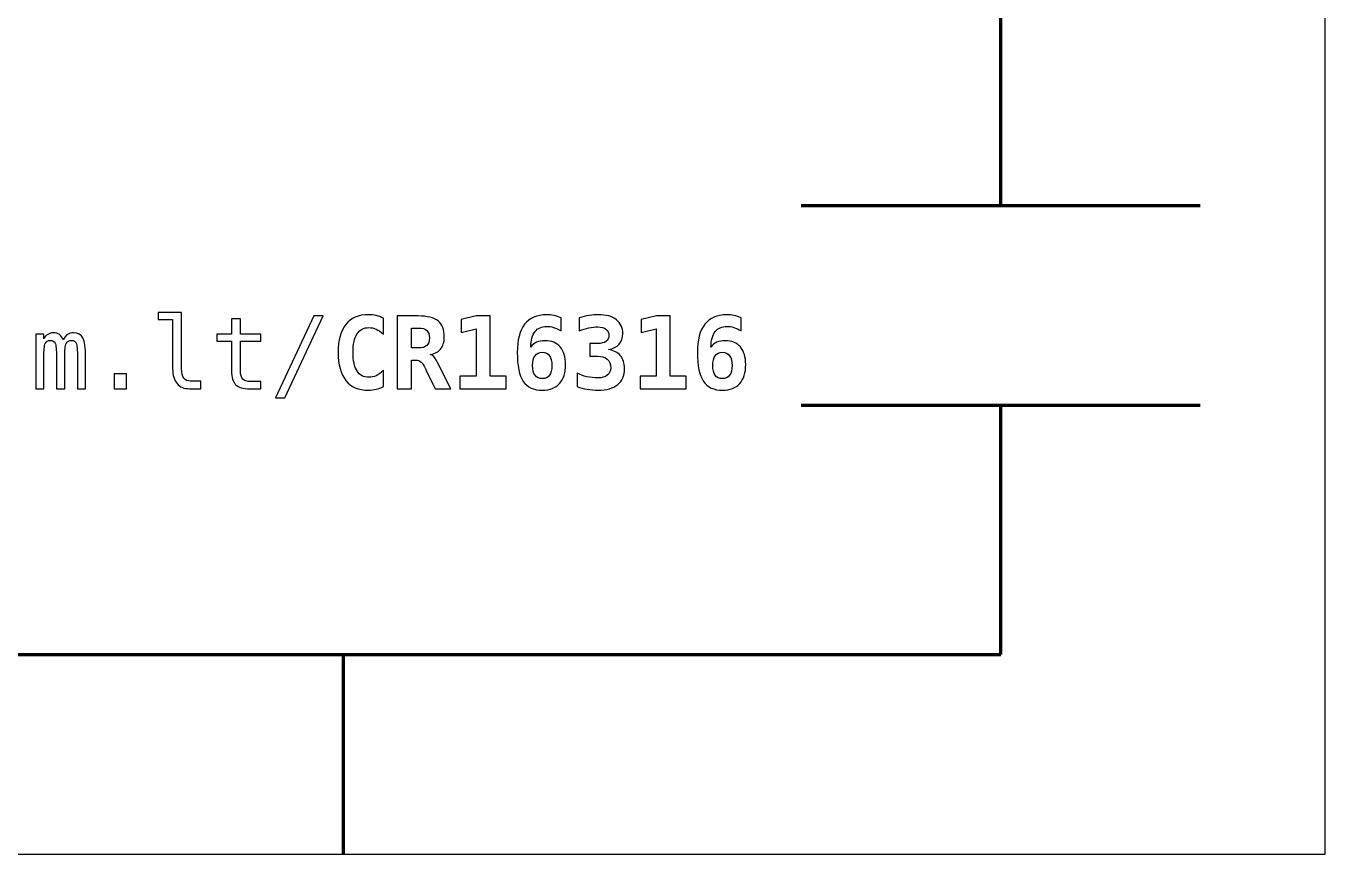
# Model space of a CAD drawing. Header units: centimetres. Extents: x -11.5 to -9.5, y -15.85 to -13.85.
# Drawn here: x -10.802 to -9.5, y -15.85 to -15.02 of the extents above; entities that cross this region are included whole.
import ezdxf

# ---------------------------------------------------------------- set-up
doc = ezdxf.new("R2010")
doc.units = ezdxf.units.CM
doc.header["$MEASUREMENT"] = 0
doc.layers.add('Layer 1', color=7, linetype='Continuous')

msp = doc.modelspace()

# ---------------------------------------------------------------- linework, layer by layer
at = {"layer": 'Layer 1', "color": 7}
msp.add_open_spline([(-11.5, -13.85), (-11.5, -13.85), (-9.5, -13.85), (-9.5, -13.85), (-9.5, -13.85), (-9.5, -13.85), (-9.5, -15.85), (-9.5, -15.85), (-9.5, -15.85), (-9.5, -15.85), (-11.5, -15.85), (-11.5, -15.85), (-11.5, -15.85), (-11.5, -15.85), (-11.5, -13.85), (-11.5, -13.85)], degree=3, knots=[0, 0, 0, 0, 0.25, 0.25, 0.25, 0.25, 0.5, 0.5, 0.5, 0.5, 0.75, 0.75, 0.75, 0.75, 1, 1, 1, 1], dxfattribs=at)
at = {"layer": 'Layer 1', "color": 250, "lineweight": 106}
for points in [[(-9.825, -15.19998), (-9.825, -15.19998), (-9.82502, -14.84999), (-9.82502, -14.84999)], [(-10.025, -15.19998), (-10.025, -15.19998), (-9.625, -15.19998), (-9.625, -15.19998)], [(-10.025, -15.39998), (-10.025, -15.39998), (-9.625, -15.39998), (-9.625, -15.39998)], [(-9.825, -15.64998), (-9.825, -15.64998), (-9.82502, -15.39999), (-9.82502, -15.39999)], [(-11.175, -15.64998), (-11.175, -15.64998), (-9.82501, -15.64998), (-9.82501, -15.64998)], [(-10.48407, -15.85), (-10.48407, -15.85), (-10.48407, -15.64998), (-10.48407, -15.64998)]]:
    msp.add_open_spline(points, degree=3, dxfattribs=at)
at = {"layer": 'Layer 1', "color": 250}
for points, knots in [([(-10.64619, -15.3638), (-10.64619, -15.36784), (-10.64545, -15.37087), (-10.64397, -15.37292), (-10.64397, -15.37292), (-10.64249, -15.37497), (-10.6403, -15.376), (-10.6374, -15.376), (-10.6374, -15.376), (-10.6374, -15.376), (-10.6269, -15.376), (-10.6269, -15.376), (-10.6269, -15.376), (-10.6269, -15.376), (-10.6269, -15.38362), (-10.6269, -15.38362), (-10.6269, -15.38362), (-10.6269, -15.38362), (-10.63827, -15.38362), (-10.63827, -15.38362), (-10.63827, -15.38362), (-10.64365, -15.38362), (-10.6478, -15.38189), (-10.65075, -15.37844), (-10.65075, -15.37844), (-10.6537, -15.37499), (-10.65517, -15.3701), (-10.65517, -15.3638), (-10.65517, -15.3638), (-10.65517, -15.3638), (-10.65517, -15.31413), (-10.65517, -15.31413), (-10.65517, -15.31413), (-10.65517, -15.31413), (-10.66957, -15.31413), (-10.66957, -15.31413), (-10.66957, -15.31413), (-10.66957, -15.31413), (-10.66957, -15.3071), (-10.66957, -15.3071), (-10.66957, -15.3071), (-10.66957, -15.3071), (-10.64619, -15.3071), (-10.64619, -15.3071), (-10.64619, -15.3071), (-10.64619, -15.3071), (-10.64619, -15.3638), (-10.64619, -15.3638)], [0, 0, 0, 0, 0.0833333, 0.0833333, 0.0833333, 0.0833333, 0.1666667, 0.1666667, 0.1666667, 0.1666667, 0.25, 0.25, 0.25, 0.25, 0.3333333, 0.3333333, 0.3333333, 0.3333333, 0.4166667, 0.4166667, 0.4166667, 0.4166667, 0.5, 0.5, 0.5, 0.5, 0.5833333, 0.5833333, 0.5833333, 0.5833333, 0.6666667, 0.6666667, 0.6666667, 0.6666667, 0.75, 0.75, 0.75, 0.75, 0.8333333, 0.8333333, 0.8333333, 0.8333333, 0.9166667, 0.9166667, 0.9166667, 0.9166667, 1, 1, 1, 1]), ([(-10.58719, -15.3134), (-10.58719, -15.3134), (-10.58719, -15.32893), (-10.58719, -15.32893), (-10.58719, -15.32893), (-10.58719, -15.32893), (-10.56677, -15.32893), (-10.56677, -15.32893), (-10.56677, -15.32893), (-10.56677, -15.32893), (-10.56677, -15.33592), (-10.56677, -15.33592), (-10.56677, -15.33592), (-10.56677, -15.33592), (-10.58719, -15.33592), (-10.58719, -15.33592), (-10.58719, -15.33592), (-10.58719, -15.33592), (-10.58719, -15.3656), (-10.58719, -15.3656), (-10.58719, -15.3656), (-10.58719, -15.36964), (-10.58643, -15.37245), (-10.58489, -15.37404), (-10.58489, -15.37404), (-10.58336, -15.37564), (-10.58069, -15.37644), (-10.57689, -15.37644), (-10.57689, -15.37644), (-10.57689, -15.37644), (-10.56677, -15.37644), (-10.56677, -15.37644), (-10.56677, -15.37644), (-10.56677, -15.37644), (-10.56677, -15.38362), (-10.56677, -15.38362), (-10.56677, -15.38362), (-10.56677, -15.38362), (-10.57776, -15.38362), (-10.57776, -15.38362), (-10.57776, -15.38362), (-10.58451, -15.38362), (-10.58926, -15.38227), (-10.59203, -15.37957), (-10.59203, -15.37957), (-10.59479, -15.37687), (-10.59618, -15.3722), (-10.59618, -15.3656), (-10.59618, -15.3656), (-10.59618, -15.3656), (-10.59618, -15.33592), (-10.59618, -15.33592), (-10.59618, -15.33592), (-10.59618, -15.33592), (-10.61078, -15.33592), (-10.61078, -15.33592), (-10.61078, -15.33592), (-10.61078, -15.33592), (-10.61078, -15.32893), (-10.61078, -15.32893), (-10.61078, -15.32893), (-10.61078, -15.32893), (-10.59618, -15.32893), (-10.59618, -15.32893), (-10.59618, -15.32893), (-10.59618, -15.32893), (-10.59618, -15.3134), (-10.59618, -15.3134), (-10.59618, -15.3134), (-10.59618, -15.3134), (-10.58719, -15.3134), (-10.58719, -15.3134)], [0, 0, 0, 0, 0.0555556, 0.0555556, 0.0555556, 0.0555556, 0.1111111, 0.1111111, 0.1111111, 0.1111111, 0.1666667, 0.1666667, 0.1666667, 0.1666667, 0.2222222, 0.2222222, 0.2222222, 0.2222222, 0.2777778, 0.2777778, 0.2777778, 0.2777778, 0.3333333, 0.3333333, 0.3333333, 0.3333333, 0.3888889, 0.3888889, 0.3888889, 0.3888889, 0.4444444, 0.4444444, 0.4444444, 0.4444444, 0.5, 0.5, 0.5, 0.5, 0.5555556, 0.5555556, 0.5555556, 0.5555556, 0.6111111, 0.6111111, 0.6111111, 0.6111111, 0.6666667, 0.6666667, 0.6666667, 0.6666667, 0.7222222, 0.7222222, 0.7222222, 0.7222222, 0.7777778, 0.7777778, 0.7777778, 0.7777778, 0.8333333, 0.8333333, 0.8333333, 0.8333333, 0.8888889, 0.8888889, 0.8888889, 0.8888889, 0.9444444, 0.9444444, 0.9444444, 0.9444444, 1, 1, 1, 1]), ([(-10.51355, -15.31071), (-10.51355, -15.31071), (-10.50426, -15.31071), (-10.50426, -15.31071), (-10.50426, -15.31071), (-10.50426, -15.31071), (-10.54265, -15.3929), (-10.54265, -15.3929), (-10.54265, -15.3929), (-10.54265, -15.3929), (-10.55199, -15.3929), (-10.55199, -15.3929), (-10.55199, -15.3929), (-10.55199, -15.3929), (-10.51355, -15.31071), (-10.51355, -15.31071)], [0, 0, 0, 0, 0.25, 0.25, 0.25, 0.25, 0.5, 0.5, 0.5, 0.5, 0.75, 0.75, 0.75, 0.75, 1, 1, 1, 1]), ([(-10.44397, -15.38152), (-10.44625, -15.38269), (-10.44864, -15.38357), (-10.45116, -15.38415), (-10.45116, -15.38415), (-10.45366, -15.38474), (-10.45629, -15.38504), (-10.45906, -15.38504), (-10.45906, -15.38504), (-10.46889, -15.38504), (-10.47641, -15.3818), (-10.48158, -15.37532), (-10.48158, -15.37532), (-10.48676, -15.36884), (-10.48934, -15.35948), (-10.48934, -15.34723), (-10.48934, -15.34723), (-10.48934, -15.33497), (-10.48676, -15.3256), (-10.48158, -15.31911), (-10.48158, -15.31911), (-10.47641, -15.31263), (-10.46889, -15.3094), (-10.45906, -15.3094), (-10.45906, -15.3094), (-10.45629, -15.3094), (-10.45364, -15.3097), (-10.45111, -15.31028), (-10.45111, -15.31028), (-10.44856, -15.31086), (-10.44619, -15.31175), (-10.44397, -15.31291), (-10.44397, -15.31291), (-10.44397, -15.31291), (-10.44397, -15.32893), (-10.44397, -15.32893), (-10.44397, -15.32893), (-10.44644, -15.32665), (-10.44886, -15.32498), (-10.45117, -15.32391), (-10.45117, -15.32391), (-10.45351, -15.32286), (-10.45591, -15.32233), (-10.45839, -15.32233), (-10.45839, -15.32233), (-10.46366, -15.32233), (-10.46764, -15.32443), (-10.47032, -15.32861), (-10.47032, -15.32861), (-10.47301, -15.3328), (-10.47436, -15.339), (-10.47436, -15.34723), (-10.47436, -15.34723), (-10.47436, -15.35545), (-10.47301, -15.36163), (-10.47032, -15.36582), (-10.47032, -15.36582), (-10.46764, -15.37), (-10.46366, -15.3721), (-10.45839, -15.3721), (-10.45839, -15.3721), (-10.45591, -15.3721), (-10.45351, -15.37157), (-10.45117, -15.37052), (-10.45117, -15.37052), (-10.44886, -15.36945), (-10.44644, -15.36779), (-10.44397, -15.3655), (-10.44397, -15.3655), (-10.44397, -15.3655), (-10.44397, -15.38152), (-10.44397, -15.38152)], [0, 0, 0, 0, 0.0555556, 0.0555556, 0.0555556, 0.0555556, 0.1111111, 0.1111111, 0.1111111, 0.1111111, 0.1666667, 0.1666667, 0.1666667, 0.1666667, 0.2222222, 0.2222222, 0.2222222, 0.2222222, 0.2777778, 0.2777778, 0.2777778, 0.2777778, 0.3333333, 0.3333333, 0.3333333, 0.3333333, 0.3888889, 0.3888889, 0.3888889, 0.3888889, 0.4444444, 0.4444444, 0.4444444, 0.4444444, 0.5, 0.5, 0.5, 0.5, 0.5555556, 0.5555556, 0.5555556, 0.5555556, 0.6111111, 0.6111111, 0.6111111, 0.6111111, 0.6666667, 0.6666667, 0.6666667, 0.6666667, 0.7222222, 0.7222222, 0.7222222, 0.7222222, 0.7777778, 0.7777778, 0.7777778, 0.7777778, 0.8333333, 0.8333333, 0.8333333, 0.8333333, 0.8888889, 0.8888889, 0.8888889, 0.8888889, 0.9444444, 0.9444444, 0.9444444, 0.9444444, 1, 1, 1, 1]), ([(-10.39715, -15.3492), (-10.39571, -15.34948), (-10.39446, -15.35017), (-10.39341, -15.35123), (-10.39341, -15.35123), (-10.39235, -15.35228), (-10.39106, -15.35435), (-10.38953, -15.3574), (-10.38953, -15.3574), (-10.38953, -15.3574), (-10.37633, -15.38362), (-10.37633, -15.38362), (-10.37633, -15.38362), (-10.37633, -15.38362), (-10.39216, -15.38362), (-10.39216, -15.38362), (-10.39216, -15.38362), (-10.39216, -15.38362), (-10.40095, -15.36522), (-10.40095, -15.36522), (-10.40095, -15.36522), (-10.40121, -15.3647), (-10.40156, -15.36398), (-10.40198, -15.36307), (-10.40198, -15.36307), (-10.40455, -15.35757), (-10.40758, -15.35482), (-10.41106, -15.35482), (-10.41106, -15.35482), (-10.41106, -15.35482), (-10.41565, -15.35482), (-10.41565, -15.35482), (-10.41565, -15.35482), (-10.41565, -15.35482), (-10.41565, -15.38362), (-10.41565, -15.38362), (-10.41565, -15.38362), (-10.41565, -15.38362), (-10.43005, -15.38362), (-10.43005, -15.38362), (-10.43005, -15.38362), (-10.43005, -15.38362), (-10.43005, -15.31071), (-10.43005, -15.31071), (-10.43005, -15.31071), (-10.43005, -15.31071), (-10.40925, -15.31071), (-10.40925, -15.31071), (-10.40925, -15.31071), (-10.39988, -15.31071), (-10.39315, -15.31238), (-10.38906, -15.3157), (-10.38906, -15.3157), (-10.38498, -15.31901), (-10.38293, -15.32441), (-10.38293, -15.33191), (-10.38293, -15.33191), (-10.38293, -15.33692), (-10.38414, -15.34092), (-10.3866, -15.34388), (-10.3866, -15.34388), (-10.38903, -15.34683), (-10.39255, -15.34862), (-10.39715, -15.3492)], [0, 0, 0, 0, 0.0625, 0.0625, 0.0625, 0.0625, 0.125, 0.125, 0.125, 0.125, 0.1875, 0.1875, 0.1875, 0.1875, 0.25, 0.25, 0.25, 0.25, 0.3125, 0.3125, 0.3125, 0.3125, 0.375, 0.375, 0.375, 0.375, 0.4375, 0.4375, 0.4375, 0.4375, 0.5, 0.5, 0.5, 0.5, 0.5625, 0.5625, 0.5625, 0.5625, 0.625, 0.625, 0.625, 0.625, 0.6875, 0.6875, 0.6875, 0.6875, 0.75, 0.75, 0.75, 0.75, 0.8125, 0.8125, 0.8125, 0.8125, 0.875, 0.875, 0.875, 0.875, 0.9375, 0.9375, 0.9375, 0.9375, 1, 1, 1, 1]), ([(-10.36716, -15.37092), (-10.36716, -15.37092), (-10.35104, -15.37092), (-10.35104, -15.37092), (-10.35104, -15.37092), (-10.35104, -15.37092), (-10.35104, -15.3236), (-10.35104, -15.3236), (-10.35104, -15.3236), (-10.35104, -15.3236), (-10.36602, -15.32731), (-10.36602, -15.32731), (-10.36602, -15.32731), (-10.36602, -15.32731), (-10.36602, -15.31433), (-10.36602, -15.31433), (-10.36602, -15.31433), (-10.36602, -15.31433), (-10.35094, -15.31071), (-10.35094, -15.31071), (-10.35094, -15.31071), (-10.35094, -15.31071), (-10.33702, -15.31071), (-10.33702, -15.31071), (-10.33702, -15.31071), (-10.33702, -15.31071), (-10.33702, -15.37092), (-10.33702, -15.37092), (-10.33702, -15.37092), (-10.33702, -15.37092), (-10.3209, -15.37092), (-10.3209, -15.37092), (-10.3209, -15.37092), (-10.3209, -15.37092), (-10.3209, -15.38362), (-10.3209, -15.38362), (-10.3209, -15.38362), (-10.3209, -15.38362), (-10.36716, -15.38362), (-10.36716, -15.38362), (-10.36716, -15.38362), (-10.36716, -15.38362), (-10.36716, -15.37092), (-10.36716, -15.37092)], [0, 0, 0, 0, 0.0909091, 0.0909091, 0.0909091, 0.0909091, 0.1818182, 0.1818182, 0.1818182, 0.1818182, 0.2727273, 0.2727273, 0.2727273, 0.2727273, 0.3636364, 0.3636364, 0.3636364, 0.3636364, 0.4545455, 0.4545455, 0.4545455, 0.4545455, 0.5454545, 0.5454545, 0.5454545, 0.5454545, 0.6363636, 0.6363636, 0.6363636, 0.6363636, 0.7272727, 0.7272727, 0.7272727, 0.7272727, 0.8181818, 0.8181818, 0.8181818, 0.8181818, 0.9090909, 0.9090909, 0.9090909, 0.9090909, 1, 1, 1, 1]), ([(-10.26584, -15.31243), (-10.26584, -15.31243), (-10.26584, -15.32551), (-10.26584, -15.32551), (-10.26584, -15.32551), (-10.26841, -15.32405), (-10.27088, -15.32295), (-10.27324, -15.32221), (-10.27324, -15.32221), (-10.27559, -15.32148), (-10.27786, -15.32111), (-10.28004, -15.32111), (-10.28004, -15.32111), (-10.28524, -15.32111), (-10.28921, -15.32286), (-10.29193, -15.32636), (-10.29193, -15.32636), (-10.29464, -15.32986), (-10.29606, -15.33503), (-10.29619, -15.34187), (-10.29619, -15.34187), (-10.29466, -15.33975), (-10.29271, -15.33817), (-10.29034, -15.3371), (-10.29034, -15.3371), (-10.28796, -15.33605), (-10.28516, -15.33552), (-10.28194, -15.33552), (-10.28194, -15.33552), (-10.27536, -15.33552), (-10.27029, -15.3376), (-10.26671, -15.34175), (-10.26671, -15.34175), (-10.26312, -15.3459), (-10.26134, -15.35178), (-10.26134, -15.3594), (-10.26134, -15.3594), (-10.26134, -15.36757), (-10.26336, -15.3739), (-10.26738, -15.3784), (-10.26738, -15.3784), (-10.27139, -15.38289), (-10.27704, -15.38514), (-10.28434, -15.38514), (-10.28434, -15.38514), (-10.29323, -15.38514), (-10.29968, -15.38215), (-10.3037, -15.3762), (-10.3037, -15.3762), (-10.30771, -15.37024), (-10.30973, -15.36062), (-10.30973, -15.34733), (-10.30973, -15.34733), (-10.30973, -15.33472), (-10.30728, -15.32525), (-10.30236, -15.31895), (-10.30236, -15.31895), (-10.29744, -15.31265), (-10.29008, -15.3095), (-10.28024, -15.3095), (-10.28024, -15.3095), (-10.27796, -15.3095), (-10.27561, -15.30975), (-10.27319, -15.31023), (-10.27319, -15.31023), (-10.27076, -15.31071), (-10.26831, -15.31145), (-10.26584, -15.31243)], [0, 0, 0, 0, 0.0588235, 0.0588235, 0.0588235, 0.0588235, 0.1176471, 0.1176471, 0.1176471, 0.1176471, 0.1764706, 0.1764706, 0.1764706, 0.1764706, 0.2352941, 0.2352941, 0.2352941, 0.2352941, 0.2941176, 0.2941176, 0.2941176, 0.2941176, 0.3529412, 0.3529412, 0.3529412, 0.3529412, 0.4117647, 0.4117647, 0.4117647, 0.4117647, 0.4705882, 0.4705882, 0.4705882, 0.4705882, 0.5294118, 0.5294118, 0.5294118, 0.5294118, 0.5882353, 0.5882353, 0.5882353, 0.5882353, 0.6470588, 0.6470588, 0.6470588, 0.6470588, 0.7058824, 0.7058824, 0.7058824, 0.7058824, 0.7647059, 0.7647059, 0.7647059, 0.7647059, 0.8235294, 0.8235294, 0.8235294, 0.8235294, 0.8823529, 0.8823529, 0.8823529, 0.8823529, 0.9411765, 0.9411765, 0.9411765, 0.9411765, 1, 1, 1, 1]), ([(-10.22912, -15.351), (-10.22912, -15.351), (-10.23683, -15.351), (-10.23683, -15.351), (-10.23683, -15.351), (-10.23683, -15.351), (-10.23683, -15.3383), (-10.23683, -15.3383), (-10.23683, -15.3383), (-10.23683, -15.3383), (-10.22912, -15.3383), (-10.22912, -15.3383), (-10.22912, -15.3383), (-10.22555, -15.3383), (-10.22277, -15.3376), (-10.2208, -15.33618), (-10.2208, -15.33618), (-10.21883, -15.33477), (-10.21785, -15.33276), (-10.21785, -15.3302), (-10.21785, -15.3302), (-10.21785, -15.3275), (-10.21883, -15.32538), (-10.2208, -15.32386), (-10.2208, -15.32386), (-10.22277, -15.32235), (-10.22555, -15.3216), (-10.22912, -15.3216), (-10.22912, -15.3216), (-10.23185, -15.3216), (-10.23478, -15.32195), (-10.2379, -15.32263), (-10.2379, -15.32263), (-10.24104, -15.32331), (-10.24427, -15.32431), (-10.24762, -15.32561), (-10.24762, -15.32561), (-10.24762, -15.32561), (-10.24762, -15.31253), (-10.24762, -15.31253), (-10.24762, -15.31253), (-10.24427, -15.31151), (-10.24097, -15.31075), (-10.23772, -15.3102), (-10.23772, -15.3102), (-10.23445, -15.30966), (-10.23133, -15.3094), (-10.22833, -15.3094), (-10.22833, -15.3094), (-10.22065, -15.3094), (-10.21467, -15.31108), (-10.21038, -15.31443), (-10.21038, -15.31443), (-10.20608, -15.31778), (-10.20393, -15.3224), (-10.20393, -15.3283), (-10.20393, -15.3283), (-10.20393, -15.33261), (-10.20516, -15.33617), (-10.20765, -15.33892), (-10.20765, -15.33892), (-10.21012, -15.34167), (-10.21365, -15.34347), (-10.21823, -15.3443), (-10.21823, -15.3443), (-10.21303, -15.34522), (-10.20905, -15.3473), (-10.20632, -15.35053), (-10.20632, -15.35053), (-10.20358, -15.35377), (-10.20221, -15.35803), (-10.20221, -15.3633), (-10.20221, -15.3633), (-10.20221, -15.37037), (-10.20448, -15.37575), (-10.209, -15.37947), (-10.209, -15.37947), (-10.21353, -15.38319), (-10.2201, -15.38504), (-10.22873, -15.38504), (-10.22873, -15.38504), (-10.2324, -15.38504), (-10.23602, -15.38472), (-10.23959, -15.3841), (-10.23959, -15.3841), (-10.24315, -15.38349), (-10.24657, -15.38259), (-10.24982, -15.38142), (-10.24982, -15.38142), (-10.24982, -15.38142), (-10.24982, -15.36804), (-10.24982, -15.36804), (-10.24982, -15.36804), (-10.24675, -15.36957), (-10.24345, -15.37074), (-10.2399, -15.37154), (-10.2399, -15.37154), (-10.23637, -15.37234), (-10.23263, -15.37274), (-10.22873, -15.37274), (-10.22873, -15.37274), (-10.22482, -15.37274), (-10.22173, -15.37184), (-10.21945, -15.37002), (-10.21945, -15.37002), (-10.21717, -15.36822), (-10.21603, -15.36578), (-10.21603, -15.36272), (-10.21603, -15.36272), (-10.21603, -15.35898), (-10.21717, -15.35608), (-10.21945, -15.35405), (-10.21945, -15.35405), (-10.22173, -15.35202), (-10.22495, -15.351), (-10.22912, -15.351)], [0, 0, 0, 0, 0.0344828, 0.0344828, 0.0344828, 0.0344828, 0.0689655, 0.0689655, 0.0689655, 0.0689655, 0.1034483, 0.1034483, 0.1034483, 0.1034483, 0.137931, 0.137931, 0.137931, 0.137931, 0.1724138, 0.1724138, 0.1724138, 0.1724138, 0.2068966, 0.2068966, 0.2068966, 0.2068966, 0.2413793, 0.2413793, 0.2413793, 0.2413793, 0.2758621, 0.2758621, 0.2758621, 0.2758621, 0.3103448, 0.3103448, 0.3103448, 0.3103448, 0.3448276, 0.3448276, 0.3448276, 0.3448276, 0.3793103, 0.3793103, 0.3793103, 0.3793103, 0.4137931, 0.4137931, 0.4137931, 0.4137931, 0.4482759, 0.4482759, 0.4482759, 0.4482759, 0.4827586, 0.4827586, 0.4827586, 0.4827586, 0.5172414, 0.5172414, 0.5172414, 0.5172414, 0.5517241, 0.5517241, 0.5517241, 0.5517241, 0.5862069, 0.5862069, 0.5862069, 0.5862069, 0.6206897, 0.6206897, 0.6206897, 0.6206897, 0.6551724, 0.6551724, 0.6551724, 0.6551724, 0.6896552, 0.6896552, 0.6896552, 0.6896552, 0.7241379, 0.7241379, 0.7241379, 0.7241379, 0.7586207, 0.7586207, 0.7586207, 0.7586207, 0.7931034, 0.7931034, 0.7931034, 0.7931034, 0.8275862, 0.8275862, 0.8275862, 0.8275862, 0.862069, 0.862069, 0.862069, 0.862069, 0.8965517, 0.8965517, 0.8965517, 0.8965517, 0.9310345, 0.9310345, 0.9310345, 0.9310345, 0.9655172, 0.9655172, 0.9655172, 0.9655172, 1, 1, 1, 1]), ([(-10.18653, -15.37092), (-10.18653, -15.37092), (-10.17041, -15.37092), (-10.17041, -15.37092), (-10.17041, -15.37092), (-10.17041, -15.37092), (-10.17041, -15.3236), (-10.17041, -15.3236), (-10.17041, -15.3236), (-10.17041, -15.3236), (-10.18539, -15.32731), (-10.18539, -15.32731), (-10.18539, -15.32731), (-10.18539, -15.32731), (-10.18539, -15.31433), (-10.18539, -15.31433), (-10.18539, -15.31433), (-10.18539, -15.31433), (-10.17031, -15.31071), (-10.17031, -15.31071), (-10.17031, -15.31071), (-10.17031, -15.31071), (-10.15639, -15.31071), (-10.15639, -15.31071), (-10.15639, -15.31071), (-10.15639, -15.31071), (-10.15639, -15.37092), (-10.15639, -15.37092), (-10.15639, -15.37092), (-10.15639, -15.37092), (-10.14027, -15.37092), (-10.14027, -15.37092), (-10.14027, -15.37092), (-10.14027, -15.37092), (-10.14027, -15.38362), (-10.14027, -15.38362), (-10.14027, -15.38362), (-10.14027, -15.38362), (-10.18653, -15.38362), (-10.18653, -15.38362), (-10.18653, -15.38362), (-10.18653, -15.38362), (-10.18653, -15.37092), (-10.18653, -15.37092)], [0, 0, 0, 0, 0.0909091, 0.0909091, 0.0909091, 0.0909091, 0.1818182, 0.1818182, 0.1818182, 0.1818182, 0.2727273, 0.2727273, 0.2727273, 0.2727273, 0.3636364, 0.3636364, 0.3636364, 0.3636364, 0.4545455, 0.4545455, 0.4545455, 0.4545455, 0.5454545, 0.5454545, 0.5454545, 0.5454545, 0.6363636, 0.6363636, 0.6363636, 0.6363636, 0.7272727, 0.7272727, 0.7272727, 0.7272727, 0.8181818, 0.8181818, 0.8181818, 0.8181818, 0.9090909, 0.9090909, 0.9090909, 0.9090909, 1, 1, 1, 1]), ([(-10.08521, -15.31243), (-10.08521, -15.31243), (-10.08521, -15.32551), (-10.08521, -15.32551), (-10.08521, -15.32551), (-10.08778, -15.32405), (-10.09025, -15.32295), (-10.09261, -15.32221), (-10.09261, -15.32221), (-10.09496, -15.32148), (-10.09723, -15.32111), (-10.09941, -15.32111), (-10.09941, -15.32111), (-10.10461, -15.32111), (-10.10858, -15.32286), (-10.1113, -15.32636), (-10.1113, -15.32636), (-10.11401, -15.32986), (-10.11543, -15.33503), (-10.11556, -15.34187), (-10.11556, -15.34187), (-10.11403, -15.33975), (-10.11208, -15.33817), (-10.10971, -15.3371), (-10.10971, -15.3371), (-10.10733, -15.33605), (-10.10453, -15.33552), (-10.10131, -15.33552), (-10.10131, -15.33552), (-10.09473, -15.33552), (-10.08966, -15.3376), (-10.08608, -15.34175), (-10.08608, -15.34175), (-10.08249, -15.3459), (-10.08071, -15.35178), (-10.08071, -15.3594), (-10.08071, -15.3594), (-10.08071, -15.36757), (-10.08273, -15.3739), (-10.08675, -15.3784), (-10.08675, -15.3784), (-10.09076, -15.38289), (-10.09641, -15.38514), (-10.10371, -15.38514), (-10.10371, -15.38514), (-10.1126, -15.38514), (-10.11905, -15.38215), (-10.12307, -15.3762), (-10.12307, -15.3762), (-10.12708, -15.37024), (-10.1291, -15.36062), (-10.1291, -15.34733), (-10.1291, -15.34733), (-10.1291, -15.33472), (-10.12665, -15.32525), (-10.12173, -15.31895), (-10.12173, -15.31895), (-10.11681, -15.31265), (-10.10945, -15.3095), (-10.09961, -15.3095), (-10.09961, -15.3095), (-10.09733, -15.3095), (-10.09498, -15.30975), (-10.09256, -15.31023), (-10.09256, -15.31023), (-10.09013, -15.31071), (-10.08768, -15.31145), (-10.08521, -15.31243)], [0, 0, 0, 0, 0.0588235, 0.0588235, 0.0588235, 0.0588235, 0.1176471, 0.1176471, 0.1176471, 0.1176471, 0.1764706, 0.1764706, 0.1764706, 0.1764706, 0.2352941, 0.2352941, 0.2352941, 0.2352941, 0.2941176, 0.2941176, 0.2941176, 0.2941176, 0.3529412, 0.3529412, 0.3529412, 0.3529412, 0.4117647, 0.4117647, 0.4117647, 0.4117647, 0.4705882, 0.4705882, 0.4705882, 0.4705882, 0.5294118, 0.5294118, 0.5294118, 0.5294118, 0.5882353, 0.5882353, 0.5882353, 0.5882353, 0.6470588, 0.6470588, 0.6470588, 0.6470588, 0.7058824, 0.7058824, 0.7058824, 0.7058824, 0.7647059, 0.7647059, 0.7647059, 0.7647059, 0.8235294, 0.8235294, 0.8235294, 0.8235294, 0.8823529, 0.8823529, 0.8823529, 0.8823529, 0.9411765, 0.9411765, 0.9411765, 0.9411765, 1, 1, 1, 1]), ([(-10.41565, -15.32283), (-10.41565, -15.32283), (-10.41565, -15.3427), (-10.41565, -15.3427), (-10.41565, -15.3427), (-10.41565, -15.3427), (-10.40886, -15.3427), (-10.40886, -15.3427), (-10.40886, -15.3427), (-10.40493, -15.3427), (-10.4021, -15.34193), (-10.4004, -15.34038), (-10.4004, -15.34038), (-10.39868, -15.33883), (-10.39783, -15.33628), (-10.39783, -15.33275), (-10.39783, -15.33275), (-10.39783, -15.3292), (-10.39868, -15.32665), (-10.40036, -15.32513), (-10.40036, -15.32513), (-10.40206, -15.3236), (-10.4049, -15.32283), (-10.40886, -15.32283), (-10.40886, -15.32283), (-10.40886, -15.32283), (-10.41565, -15.32283), (-10.41565, -15.32283)], [0, 0, 0, 0, 0.1428571, 0.1428571, 0.1428571, 0.1428571, 0.2857143, 0.2857143, 0.2857143, 0.2857143, 0.4285714, 0.4285714, 0.4285714, 0.4285714, 0.5714286, 0.5714286, 0.5714286, 0.5714286, 0.7142857, 0.7142857, 0.7142857, 0.7142857, 0.8571429, 0.8571429, 0.8571429, 0.8571429, 1, 1, 1, 1]), ([(-10.76481, -15.3345), (-10.76371, -15.33215), (-10.76229, -15.33041), (-10.76057, -15.3293), (-10.76057, -15.3293), (-10.75887, -15.32818), (-10.75681, -15.32761), (-10.75441, -15.32761), (-10.75441, -15.32761), (-10.75001, -15.32761), (-10.7469, -15.32931), (-10.7451, -15.33271), (-10.7451, -15.33271), (-10.74329, -15.33612), (-10.74239, -15.34252), (-10.74239, -15.35193), (-10.74239, -15.35193), (-10.74239, -15.35193), (-10.74239, -15.38362), (-10.74239, -15.38362), (-10.74239, -15.38362), (-10.74239, -15.38362), (-10.75059, -15.38362), (-10.75059, -15.38362), (-10.75059, -15.38362), (-10.75059, -15.38362), (-10.75059, -15.35232), (-10.75059, -15.35232), (-10.75059, -15.35232), (-10.75059, -15.3446), (-10.75102, -15.33982), (-10.75189, -15.33793), (-10.75189, -15.33793), (-10.75274, -15.33607), (-10.75432, -15.33513), (-10.75661, -15.33513), (-10.75661, -15.33513), (-10.75921, -15.33513), (-10.76099, -15.33613), (-10.76196, -15.33813), (-10.76196, -15.33813), (-10.76291, -15.34013), (-10.76339, -15.34487), (-10.76339, -15.35232), (-10.76339, -15.35232), (-10.76339, -15.35232), (-10.76339, -15.38362), (-10.76339, -15.38362), (-10.76339, -15.38362), (-10.76339, -15.38362), (-10.77159, -15.38362), (-10.77159, -15.38362), (-10.77159, -15.38362), (-10.77159, -15.38362), (-10.77159, -15.35232), (-10.77159, -15.35232), (-10.77159, -15.35232), (-10.77159, -15.3445), (-10.77206, -15.33968), (-10.77299, -15.33787), (-10.77299, -15.33787), (-10.77391, -15.33605), (-10.77557, -15.33513), (-10.77799, -15.33513), (-10.77799, -15.33513), (-10.78037, -15.33513), (-10.78203, -15.33613), (-10.78294, -15.33813), (-10.78294, -15.33813), (-10.78388, -15.34013), (-10.78434, -15.34487), (-10.78434, -15.35232), (-10.78434, -15.35232), (-10.78434, -15.35232), (-10.78434, -15.38362), (-10.78434, -15.38362), (-10.78434, -15.38362), (-10.78434, -15.38362), (-10.79249, -15.38362), (-10.79249, -15.38362), (-10.79249, -15.38362), (-10.79249, -15.38362), (-10.79249, -15.32893), (-10.79249, -15.32893), (-10.79249, -15.32893), (-10.79249, -15.32893), (-10.78434, -15.32893), (-10.78434, -15.32893), (-10.78434, -15.32893), (-10.78434, -15.32893), (-10.78434, -15.33361), (-10.78434, -15.33361), (-10.78434, -15.33361), (-10.78328, -15.33166), (-10.78193, -15.33018), (-10.78031, -15.32915), (-10.78031, -15.32915), (-10.77871, -15.32813), (-10.77687, -15.32761), (-10.77482, -15.32761), (-10.77482, -15.32761), (-10.77234, -15.32761), (-10.77029, -15.32818), (-10.76864, -15.32931), (-10.76864, -15.32931), (-10.76699, -15.33046), (-10.76572, -15.33218), (-10.76481, -15.3345)], [0, 0, 0, 0, 0.037037, 0.037037, 0.037037, 0.037037, 0.0740741, 0.0740741, 0.0740741, 0.0740741, 0.1111111, 0.1111111, 0.1111111, 0.1111111, 0.1481481, 0.1481481, 0.1481481, 0.1481481, 0.1851852, 0.1851852, 0.1851852, 0.1851852, 0.2222222, 0.2222222, 0.2222222, 0.2222222, 0.2592593, 0.2592593, 0.2592593, 0.2592593, 0.2962963, 0.2962963, 0.2962963, 0.2962963, 0.3333333, 0.3333333, 0.3333333, 0.3333333, 0.3703704, 0.3703704, 0.3703704, 0.3703704, 0.4074074, 0.4074074, 0.4074074, 0.4074074, 0.4444444, 0.4444444, 0.4444444, 0.4444444, 0.4814815, 0.4814815, 0.4814815, 0.4814815, 0.5185185, 0.5185185, 0.5185185, 0.5185185, 0.5555556, 0.5555556, 0.5555556, 0.5555556, 0.5925926, 0.5925926, 0.5925926, 0.5925926, 0.6296296, 0.6296296, 0.6296296, 0.6296296, 0.6666667, 0.6666667, 0.6666667, 0.6666667, 0.7037037, 0.7037037, 0.7037037, 0.7037037, 0.7407407, 0.7407407, 0.7407407, 0.7407407, 0.7777778, 0.7777778, 0.7777778, 0.7777778, 0.8148148, 0.8148148, 0.8148148, 0.8148148, 0.8518519, 0.8518519, 0.8518519, 0.8518519, 0.8888889, 0.8888889, 0.8888889, 0.8888889, 0.9259259, 0.9259259, 0.9259259, 0.9259259, 0.962963, 0.962963, 0.962963, 0.962963, 1, 1, 1, 1]), ([(-10.28473, -15.34708), (-10.28784, -15.34708), (-10.29023, -15.34822), (-10.29188, -15.35048), (-10.29188, -15.35048), (-10.29353, -15.35275), (-10.29434, -15.35602), (-10.29434, -15.36032), (-10.29434, -15.36032), (-10.29434, -15.36458), (-10.29353, -15.36785), (-10.29188, -15.37012), (-10.29188, -15.37012), (-10.29023, -15.37239), (-10.28784, -15.37352), (-10.28473, -15.37352), (-10.28473, -15.37352), (-10.28159, -15.37352), (-10.27919, -15.37239), (-10.27753, -15.37012), (-10.27753, -15.37012), (-10.27584, -15.36785), (-10.27501, -15.36458), (-10.27501, -15.36032), (-10.27501, -15.36032), (-10.27501, -15.35605), (-10.27584, -15.35278), (-10.27753, -15.3505), (-10.27753, -15.3505), (-10.27919, -15.34822), (-10.28159, -15.34708), (-10.28473, -15.34708)], [0, 0, 0, 0, 0.125, 0.125, 0.125, 0.125, 0.25, 0.25, 0.25, 0.25, 0.375, 0.375, 0.375, 0.375, 0.5, 0.5, 0.5, 0.5, 0.625, 0.625, 0.625, 0.625, 0.75, 0.75, 0.75, 0.75, 0.875, 0.875, 0.875, 0.875, 1, 1, 1, 1]), ([(-10.1041, -15.34708), (-10.10721, -15.34708), (-10.1096, -15.34822), (-10.11125, -15.35048), (-10.11125, -15.35048), (-10.1129, -15.35275), (-10.11371, -15.35602), (-10.11371, -15.36032), (-10.11371, -15.36032), (-10.11371, -15.36458), (-10.1129, -15.36785), (-10.11125, -15.37012), (-10.11125, -15.37012), (-10.1096, -15.37239), (-10.10721, -15.37352), (-10.1041, -15.37352), (-10.1041, -15.37352), (-10.10096, -15.37352), (-10.09856, -15.37239), (-10.0969, -15.37012), (-10.0969, -15.37012), (-10.09521, -15.36785), (-10.09438, -15.36458), (-10.09438, -15.36032), (-10.09438, -15.36032), (-10.09438, -15.35605), (-10.09521, -15.35278), (-10.0969, -15.3505), (-10.0969, -15.3505), (-10.09856, -15.34822), (-10.10096, -15.34708), (-10.1041, -15.34708)], [0, 0, 0, 0, 0.125, 0.125, 0.125, 0.125, 0.25, 0.25, 0.25, 0.25, 0.375, 0.375, 0.375, 0.375, 0.5, 0.5, 0.5, 0.5, 0.625, 0.625, 0.625, 0.625, 0.75, 0.75, 0.75, 0.75, 0.875, 0.875, 0.875, 0.875, 1, 1, 1, 1]), ([(-10.71371, -15.36872), (-10.71371, -15.36872), (-10.70141, -15.36872), (-10.70141, -15.36872), (-10.70141, -15.36872), (-10.70141, -15.36872), (-10.70141, -15.38362), (-10.70141, -15.38362), (-10.70141, -15.38362), (-10.70141, -15.38362), (-10.71371, -15.38362), (-10.71371, -15.38362), (-10.71371, -15.38362), (-10.71371, -15.38362), (-10.71371, -15.36872), (-10.71371, -15.36872)], [0, 0, 0, 0, 0.25, 0.25, 0.25, 0.25, 0.5, 0.5, 0.5, 0.5, 0.75, 0.75, 0.75, 0.75, 1, 1, 1, 1])]:
    msp.add_open_spline(points, degree=3, knots=knots, dxfattribs=at)

doc.saveas('drawing.dxf')
